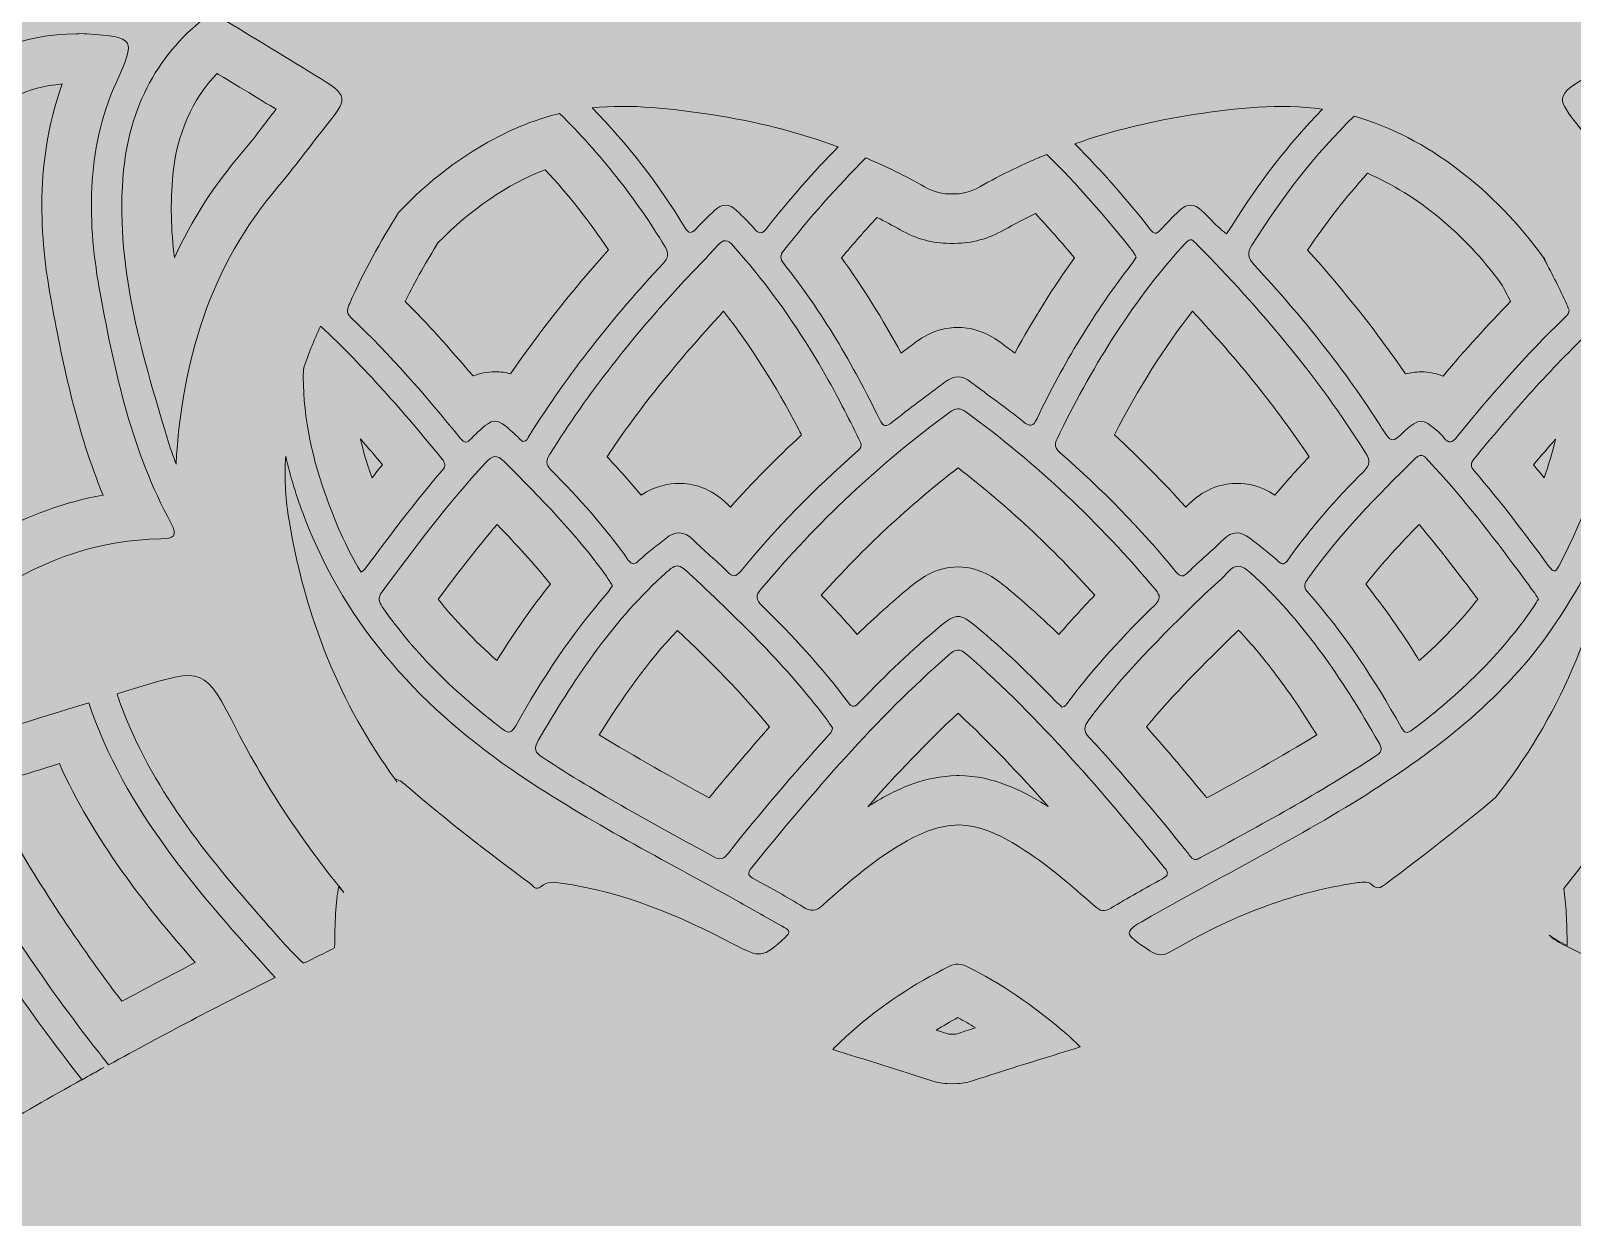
# Model space of a CAD drawing. Extents: x 140 to 2861, y -2860 to -140.
# Drawn here: x 1202.5 to 1701, y -1581.1 to -1197.4 of the extents above; entities that cross this region are included whole.
import ezdxf

# ---------------------------------------------------------------- set-up
doc = ezdxf.new("R2010")
doc.units = 0
doc.header["$MEASUREMENT"] = 0
doc.layers.add('Layer 1', color=7, linetype='Continuous')

# ---------------------------------------------------------------- blocks, each defined once
blk = doc.blocks.new('block 3')
at = {"layer": 'Layer 1', "lineweight": 0}
for points, knots in [([(1279.17, -1226.24), (1276.25, -1230.04), (1273.49, -1233.63), (1270.63, -1236.99), (1261.81, -1247.31), (1254.58, -1258.54), (1248.9, -1270.8), (1247.82, -1261.91), (1247.54, -1253), (1248.42, -1243.96), (1249.7, -1230.92), (1254.69, -1219.59), (1262.71, -1211.2), (1264.82, -1212.48), (1277.54, -1220.23), (1281.8, -1222.82), (1280.91, -1223.97), (1280.03, -1225.12), (1279.17, -1226.24)], [0, 0, 0, 0, 1, 1, 1, 2, 2, 2, 3, 3, 3, 4, 4, 4, 5, 5, 5, 6, 6, 6, 6]), ([(1209.24, -1285.74), (1213, -1305.96), (1217.41, -1327.12), (1225.82, -1347.56), (1213.64, -1349.8), (1201.94, -1354.02), (1190.81, -1360.2), (1186.08, -1351.45), (1183.28, -1341.31), (1180.48, -1330.2), (1174.26, -1305.24), (1168.7, -1278.71), (1174.66, -1252.79), (1176.99, -1242.71), (1180.77, -1234.54), (1186.19, -1227.84), (1192.61, -1219.96), (1201.1, -1215.7), (1212.65, -1214.62), (1202.9, -1241.5), (1205.93, -1267.75), (1209.24, -1285.74)], [0, 0, 0, 0, 1, 1, 1, 2, 2, 2, 3, 3, 3, 4, 4, 4, 5, 5, 5, 6, 6, 6, 7, 7, 7, 7]), ([(1357.63, -1308.36), (1356.09, -1307.95), (1354.42, -1307.7), (1352.61, -1307.7), (1349.95, -1307.7), (1347.58, -1308.24), (1345.49, -1309.06), (1337.69, -1299.83), (1330.58, -1292.01), (1323.55, -1284.93), (1326.89, -1278.17), (1330.64, -1271.74), (1334.12, -1266.02), (1344.76, -1255.11), (1356.61, -1247.05), (1368.84, -1242.36), (1376.3, -1250.39), (1383.14, -1259.06), (1389.29, -1268.3), (1377.12, -1281.91), (1366.66, -1295.15), (1357.63, -1308.36)], [0, 0, 0, 0, 1, 1, 1, 2, 2, 2, 3, 3, 3, 4, 4, 4, 5, 5, 5, 6, 6, 6, 7, 7, 7, 7]), ([(1659.18, -1309.08), (1657.11, -1308.27), (1654.73, -1307.73), (1652.06, -1307.73), (1650.25, -1307.73), (1648.58, -1307.98), (1647.05, -1308.39), (1637.97, -1295.07), (1627.52, -1281.84), (1615.4, -1268.32), (1621.36, -1259.42), (1627.86, -1251.13), (1634.8, -1243.52), (1650.74, -1250.35), (1666.09, -1262.96), (1678.01, -1279.21), (1679.01, -1281.04), (1680.01, -1282.97), (1681.04, -1285.02), (1673.74, -1292.44), (1666.51, -1300.4), (1659.18, -1309.08)], [0, 0, 0, 0, 1, 1, 1, 2, 2, 2, 3, 3, 3, 4, 4, 4, 5, 5, 5, 6, 6, 6, 7, 7, 7, 7]), ([(1520.71, -1301.67), (1519.2, -1300.55), (1517.73, -1299.45), (1516.28, -1298.34), (1510.93, -1294.22), (1505.74, -1293.36), (1502.33, -1293.36), (1498.95, -1293.36), (1493.81, -1294.2), (1488.5, -1298.24), (1488.47, -1298.26), (1488.45, -1298.28), (1488.42, -1298.3), (1486.94, -1299.44), (1485.45, -1300.57), (1483.96, -1301.69), (1477.9, -1290.51), (1471.51, -1280.3), (1464.66, -1270.86), (1468.41, -1266.36), (1472.25, -1262), (1476.15, -1257.8), (1478.71, -1259.08), (1481.2, -1260.41), (1483.62, -1261.79), (1488.72, -1264.7), (1494.12, -1266.18), (1499.65, -1266.18), (1499.92, -1266.18), (1500.18, -1266.17), (1500.45, -1266.17), (1500.72, -1266.17), (1500.99, -1266.18), (1501.25, -1266.18), (1506.78, -1266.18), (1512.18, -1264.7), (1517.3, -1261.79), (1520.53, -1259.94), (1523.88, -1258.19), (1527.34, -1256.53), (1531.64, -1261.11), (1535.87, -1265.9), (1540, -1270.87), (1533.06, -1280.52), (1526.61, -1290.82), (1520.71, -1301.67)], [0, 0, 0, 0, 1, 1, 1, 2, 2, 2, 3, 3, 3, 4, 4, 4, 5, 5, 5, 6, 6, 6, 7, 7, 7, 8, 8, 8, 9, 9, 9, 10, 10, 10, 11, 11, 11, 12, 12, 12, 13, 13, 13, 14, 14, 14, 15, 15, 15, 15]), ([(1428.74, -1351.44), (1428.45, -1351.17), (1428.17, -1350.89), (1427.89, -1350.62), (1422.17, -1344.97), (1416.16, -1343.79), (1412.12, -1343.79), (1409.05, -1343.79), (1404.58, -1344.49), (1399.83, -1347.62), (1396.5, -1343.57), (1392.86, -1339.46), (1388.82, -1335.18), (1398.51, -1320.6), (1410.35, -1305.73), (1424.85, -1289.92), (1425.39, -1289.32), (1425.94, -1288.73), (1426.51, -1288.13), (1435.34, -1299.41), (1443.32, -1311.95), (1450.73, -1326.18), (1451.06, -1326.83), (1451.4, -1327.47), (1451.73, -1328.12), (1443.43, -1335.81), (1435.82, -1343.53), (1428.74, -1351.44)], [0, 0, 0, 0, 1, 1, 1, 2, 2, 2, 3, 3, 3, 4, 4, 4, 5, 5, 5, 6, 6, 6, 7, 7, 7, 8, 8, 8, 9, 9, 9, 9]), ([(1604.83, -1347.63), (1600.12, -1344.48), (1595.65, -1343.78), (1592.58, -1343.78), (1588.57, -1343.78), (1582.6, -1344.95), (1576.98, -1350.49), (1576.64, -1350.82), (1576.31, -1351.14), (1575.97, -1351.47), (1568.77, -1343.44), (1561.05, -1335.62), (1552.9, -1328.11), (1560.73, -1312.94), (1569.09, -1299.73), (1578.18, -1288.13), (1593.08, -1304.13), (1605.52, -1319.66), (1615.87, -1335.16), (1611.76, -1339.53), (1608.12, -1343.63), (1604.83, -1347.63)], [0, 0, 0, 0, 1, 1, 1, 2, 2, 2, 3, 3, 3, 4, 4, 4, 5, 5, 5, 6, 6, 6, 7, 7, 7, 7]), ([(1312.84, -1342.01), (1312.78, -1341.84), (1312.72, -1341.67), (1312.66, -1341.5), (1311.18, -1337.36), (1309.98, -1333.33), (1309.05, -1329.39), (1311.56, -1332.25), (1313.96, -1335.05), (1316.23, -1337.75), (1315.09, -1339.16), (1313.96, -1340.58), (1312.84, -1342.01)], [0, 0, 0, 0, 1, 1, 1, 2, 2, 2, 3, 3, 3, 4, 4, 4, 4]), ([(1691.87, -1342.02), (1690.75, -1340.6), (1689.61, -1339.18), (1688.46, -1337.76), (1690.75, -1335.04), (1693.12, -1332.28), (1695.57, -1329.49), (1694.62, -1333.59), (1693.39, -1337.76), (1691.87, -1342.02)], [0, 0, 0, 0, 1, 1, 1, 2, 2, 2, 3, 3, 3, 3]), ([(1502.35, -1338.77), (1518.07, -1350.88), (1532.89, -1364.68), (1546.58, -1379.95), (1542.36, -1384.34), (1538.51, -1388.55), (1534.97, -1392.68), (1529.96, -1387.83), (1524.36, -1382.68), (1518.4, -1377.78), (1515.46, -1375.32), (1510.03, -1370.81), (1502.35, -1370.81), (1494.73, -1370.81), (1489.52, -1375.09), (1486.4, -1377.66), (1481.02, -1382.09), (1475.57, -1386.99), (1469.72, -1392.66), (1466.19, -1388.54), (1462.35, -1384.32), (1458.11, -1379.94), (1471.79, -1364.7), (1486.6, -1350.91), (1502.35, -1338.77)], [0, 0, 0, 0, 1, 1, 1, 2, 2, 2, 3, 3, 3, 4, 4, 4, 5, 5, 5, 6, 6, 6, 7, 7, 7, 8, 8, 8, 8]), ([(1353.24, -1357.11), (1359.46, -1363.49), (1365.23, -1369.76), (1370.49, -1376.37), (1364.52, -1383.89), (1358.79, -1392.07), (1353.19, -1401.05), (1345.91, -1394.63), (1339.63, -1388.07), (1334.23, -1381.27), (1340.65, -1372.71), (1346.84, -1364.68), (1353.24, -1357.11)], [0, 0, 0, 0, 1, 1, 1, 2, 2, 2, 3, 3, 3, 4, 4, 4, 4]), ([(1651.44, -1357.08), (1657.75, -1364.49), (1663.56, -1372.08), (1669.02, -1379.39), (1669.49, -1380.01), (1669.96, -1380.64), (1670.43, -1381.27), (1665, -1388.17), (1658.73, -1394.74), (1651.51, -1401.08), (1645.82, -1391.94), (1640.12, -1383.82), (1634.17, -1376.39), (1639.64, -1369.51), (1645.59, -1363.06), (1651.44, -1357.08)], [0, 0, 0, 0, 1, 1, 1, 2, 2, 2, 3, 3, 3, 4, 4, 4, 5, 5, 5, 5]), ([(1411.62, -1391.33), (1422.17, -1401.39), (1432.32, -1411.54), (1441.41, -1422.54), (1434.38, -1430.5), (1427.92, -1438.1), (1421.89, -1445.51), (1410.05, -1438.98), (1397.94, -1432.28), (1386.32, -1425.12), (1393.64, -1413.28), (1401.8, -1401.54), (1411.62, -1391.33)], [0, 0, 0, 0, 1, 1, 1, 2, 2, 2, 3, 3, 3, 4, 4, 4, 4]), ([(1582.81, -1445.49), (1576.62, -1437.96), (1570.11, -1430.22), (1563.24, -1422.51), (1572.08, -1411.87), (1581.98, -1402.03), (1592.18, -1392.11), (1592.45, -1391.84), (1592.75, -1391.56), (1593.06, -1391.28), (1597.42, -1395.87), (1601.73, -1401.03), (1606.09, -1406.88), (1610.2, -1412.43), (1614.2, -1418.37), (1618.35, -1425.12), (1606.72, -1432.32), (1594.7, -1439.02), (1582.81, -1445.49)], [0, 0, 0, 0, 1, 1, 1, 2, 2, 2, 3, 3, 3, 4, 4, 4, 5, 5, 5, 6, 6, 6, 6]), ([(1530.5, -1447.7), (1523.08, -1443.13), (1513.97, -1438.44), (1502.71, -1438.26), (1502.62, -1438.25), (1502.54, -1438.25), (1502.45, -1438.25), (1502.29, -1438.25), (1502.12, -1438.26), (1501.96, -1438.26), (1491.46, -1438.58), (1483.32, -1442.48), (1478.06, -1445.41), (1476.38, -1446.36), (1474.73, -1447.34), (1473.13, -1448.36), (1482.4, -1437.89), (1492.1, -1427.64), (1502.35, -1418.09), (1512.6, -1427.66), (1522.28, -1437.89), (1531.51, -1448.32), (1531.18, -1448.11), (1530.84, -1447.9), (1530.5, -1447.7)], [0, 0, 0, 0, 1, 1, 1, 2, 2, 2, 3, 3, 3, 4, 4, 4, 5, 5, 5, 6, 6, 6, 7, 7, 7, 8, 8, 8, 8]), ([(1255.66, -1498.74), (1247.65, -1502.88), (1239.72, -1507.07), (1231.9, -1511.28), (1217.67, -1492.52), (1204.87, -1473.16), (1193.77, -1453.57), (1191.27, -1449.18), (1189.38, -1445.32), (1188.03, -1441.79), (1189.17, -1441.43), (1190.31, -1441.08), (1191.45, -1440.72), (1198.21, -1438.61), (1204.97, -1436.51), (1211.73, -1434.41), (1222.71, -1458.99), (1239.15, -1479.9), (1255.66, -1498.74)], [0, 0, 0, 0, 1, 1, 1, 2, 2, 2, 3, 3, 3, 4, 4, 4, 5, 5, 5, 6, 6, 6, 6]), ([(1501.68, -1521.89), (1501.67, -1521.9), (1501.66, -1521.9), (1501.65, -1521.9), (1501.59, -1521.91), (1501.48, -1521.91), (1501.31, -1521.91), (1501.31, -1521.91), (1501.03, -1521.91), (1501.03, -1521.91), (1500.84, -1521.9), (1500.65, -1521.9), (1500.45, -1521.9), (1500.26, -1521.9), (1500.06, -1521.9), (1499.87, -1521.91), (1499.87, -1521.91), (1499.59, -1521.91), (1499.59, -1521.91), (1499.42, -1521.91), (1499.31, -1521.91), (1499.25, -1521.9), (1499.25, -1521.9), (1499.24, -1521.9), (1499.24, -1521.9), (1497.92, -1521.46), (1496.61, -1521.03), (1495.29, -1520.61), (1497.56, -1519.2), (1499.9, -1517.84), (1502.29, -1516.55), (1504.2, -1517.59), (1506.09, -1518.69), (1507.97, -1519.85), (1505.87, -1520.52), (1503.77, -1521.2), (1501.68, -1521.89)], [0, 0, 0, 0, 1, 1, 1, 2, 2, 2, 3, 3, 3, 4, 4, 4, 5, 5, 5, 6, 6, 6, 7, 7, 7, 8, 8, 8, 9, 9, 9, 10, 10, 10, 11, 11, 11, 12, 12, 12, 12])]:
    blk.add_open_spline(points, degree=3, knots=knots, dxfattribs=at)
blk = doc.blocks.new('block 5')
at = {"layer": 'Layer 1', "lineweight": 0}
for points, knots in [([(1201.95, -1156.64), (1210.06, -1161.21), (1218.13, -1165.86), (1226.12, -1170.55), (1226.73, -1170.89), (1227.31, -1171.28), (1227.93, -1171.62), (1227.31, -1171.28), (1226.73, -1170.93), (1226.12, -1170.59), (1228.5, -1176.77), (1231.38, -1182.8), (1234.57, -1190.22), (1199.72, -1184.88), (1172.56, -1194.83), (1155.62, -1228.99), (1145.32, -1206.51), (1138.79, -1184.92), (1135.64, -1162.21), (1133.72, -1148.42), (1133.14, -1134.74), (1135.56, -1121.06), (1134.39, -1120.45), (1133.21, -1119.84), (1132.04, -1119.24), (1133.22, -1119.83), (1134.39, -1120.42), (1135.56, -1121.02), (1135.56, -1121.02), (1135.56, -1121.06), (1135.56, -1121.06), (1157.88, -1132.43), (1180.01, -1144.31), (1201.95, -1156.64)], [0, 0, 0, 0, 1, 1, 1, 2, 2, 2, 3, 3, 3, 4, 4, 4, 5, 5, 5, 6, 6, 6, 7, 7, 7, 8, 8, 8, 9, 9, 9, 10, 10, 10, 11, 11, 11, 11]), ([(1751.69, -1341.87), (1750.35, -1307.41), (1741.86, -1275.13), (1718.11, -1247.39), (1713.12, -1241.51), (1708.58, -1235.25), (1703.78, -1229.22), (1695.6, -1219), (1695.29, -1218.57), (1706.55, -1211.74), (1737.21, -1193.1), (1767.71, -1174.2), (1798.95, -1156.64), (1820.93, -1144.31), (1843.1, -1132.39), (1865.42, -1121.02), (1867.84, -1134.7), (1867.26, -1148.42), (1865.34, -1162.21), (1862.23, -1184.92), (1855.66, -1206.51), (1845.36, -1228.99), (1828.42, -1194.83), (1801.26, -1184.88), (1766.41, -1190.22), (1769.6, -1182.8), (1772.52, -1176.73), (1774.9, -1170.55), (1770.17, -1173.31), (1765.52, -1176.12), (1760.84, -1178.89), (1756.76, -1188.64), (1755.65, -1189.91), (1748.96, -1185.99), (1745.89, -1187.84), (1742.82, -1189.72), (1739.78, -1191.56), (1755.5, -1202.32), (1766.29, -1220.11), (1768.48, -1242.4), (1771.44, -1272.6), (1762.91, -1300.87), (1754.38, -1329.11), (1753.54, -1331.96), (1752.58, -1334.76), (1751.54, -1337.53), (1751.61, -1338.95), (1751.65, -1340.41), (1751.69, -1341.87)], [0, 0, 0, 0, 1, 1, 1, 2, 2, 2, 3, 3, 3, 4, 4, 4, 5, 5, 5, 6, 6, 6, 7, 7, 7, 8, 8, 8, 9, 9, 9, 10, 10, 10, 11, 11, 11, 12, 12, 12, 13, 13, 13, 14, 14, 14, 15, 15, 15, 16, 16, 16, 16]), ([(1297.12, -1229.22), (1292.32, -1235.25), (1287.79, -1241.51), (1282.79, -1247.39), (1260.08, -1273.94), (1251.32, -1304.72), (1249.44, -1337.53), (1248.4, -1334.76), (1247.44, -1331.96), (1246.6, -1329.11), (1238.07, -1300.87), (1229.54, -1272.6), (1232.5, -1242.4), (1234.69, -1220.11), (1245.52, -1202.32), (1261.24, -1191.56), (1272.26, -1198.29), (1283.33, -1205.01), (1294.36, -1211.74), (1305.61, -1218.57), (1305.31, -1219), (1297.12, -1229.22)], [0, 0, 0, 0, 1, 1, 1, 2, 2, 2, 3, 3, 3, 4, 4, 4, 5, 5, 5, 6, 6, 6, 7, 7, 7, 7]), ([(1224.97, -1282.82), (1229.69, -1308.21), (1235.23, -1333.53), (1247.79, -1356.59), (1250.09, -1360.85), (1248.75, -1361.62), (1244.49, -1361.7), (1225.08, -1362.12), (1207.29, -1368), (1191.19, -1378.68), (1187.01, -1381.44), (1185.16, -1380.41), (1182.55, -1376.91), (1172.94, -1364.15), (1168.76, -1349.17), (1164.95, -1334.07), (1158, -1306.14), (1152.43, -1278.05), (1159.07, -1249.2), (1161.72, -1237.71), (1166.3, -1226.99), (1173.79, -1217.73), (1184.97, -1204.01), (1199.99, -1198.67), (1217.21, -1198.37), (1218.32, -1198.37), (1219.43, -1198.33), (1220.55, -1198.4), (1236.26, -1199.48), (1236.49, -1199.94), (1230.15, -1214), (1220.13, -1236.29), (1220.7, -1259.65), (1224.97, -1282.82)], [0, 0, 0, 0, 1, 1, 1, 2, 2, 2, 3, 3, 3, 4, 4, 4, 5, 5, 5, 6, 6, 6, 7, 7, 7, 8, 8, 8, 9, 9, 9, 10, 10, 10, 11, 11, 11, 11]), ([(1440.59, -1261.15), (1439.01, -1263.14), (1438.02, -1263.34), (1436.36, -1261.34), (1434.67, -1259.3), (1432.71, -1257.5), (1430.79, -1255.61), (1428.37, -1253.19), (1425.91, -1253.27), (1423.45, -1255.65), (1421.46, -1257.57), (1419.42, -1259.49), (1417.54, -1261.53), (1415.96, -1263.22), (1415.12, -1262.88), (1414, -1261.03), (1405.51, -1246.97), (1395.48, -1234.1), (1384.03, -1222.34), (1396.83, -1221.03), (1409.7, -1222.65), (1422.46, -1224.53), (1436.59, -1226.64), (1450.35, -1230.1), (1463.6, -1234.98), (1455.46, -1243.24), (1447.78, -1251.96), (1440.59, -1261.15)], [0, 0, 0, 0, 1, 1, 1, 2, 2, 2, 3, 3, 3, 4, 4, 4, 5, 5, 5, 6, 6, 6, 7, 7, 7, 8, 8, 8, 9, 9, 9, 9]), ([(1591.01, -1260.38), (1590.47, -1261.3), (1589.82, -1262.11), (1589.13, -1263.11), (1588.36, -1262.49), (1587.71, -1262.03), (1587.17, -1261.49), (1585.13, -1259.57), (1583.17, -1257.57), (1581.18, -1255.61), (1578.72, -1253.19), (1576.26, -1253.27), (1573.84, -1255.65), (1571.76, -1257.69), (1569.69, -1259.76), (1567.73, -1261.95), (1566.5, -1263.3), (1565.69, -1263.18), (1564.62, -1261.76), (1556.97, -1252), (1548.79, -1242.74), (1540.1, -1233.98), (1552.51, -1229.64), (1565.31, -1226.53), (1578.45, -1224.53), (1592.32, -1222.49), (1606.38, -1220.76), (1620.21, -1222.8), (1609.11, -1234.21), (1599.39, -1246.74), (1591.01, -1260.38)], [0, 0, 0, 0, 1, 1, 1, 2, 2, 2, 3, 3, 3, 4, 4, 4, 5, 5, 5, 6, 6, 6, 7, 7, 7, 8, 8, 8, 9, 9, 9, 10, 10, 10, 10]), ([(1407.59, -1267.26), (1408.97, -1269.52), (1408.62, -1270.87), (1406.93, -1272.67), (1390.91, -1290), (1376.16, -1308.29), (1363.67, -1328.38), (1363.21, -1329.11), (1363.02, -1330.15), (1361.56, -1330.27), (1360.52, -1329.34), (1359.37, -1328.27), (1358.21, -1327.19), (1353.22, -1322.51), (1351.95, -1322.54), (1346.96, -1327.27), (1346.3, -1327.92), (1345.53, -1328.5), (1344.96, -1329.23), (1343.69, -1330.84), (1342.73, -1330.88), (1341.35, -1329.15), (1330.28, -1315.51), (1318.75, -1302.26), (1306, -1290.15), (1304.27, -1288.5), (1304.92, -1287.23), (1305.61, -1285.58), (1310.03, -1275.32), (1315.57, -1265.68), (1321.37, -1256.19), (1335.93, -1240.86), (1353.72, -1229.29), (1372.66, -1224.34), (1372.93, -1224.3), (1373.2, -1224.26), (1373.47, -1224.18), (1386.57, -1237.02), (1397.94, -1251.39), (1407.59, -1267.26)], [0, 0, 0, 0, 1, 1, 1, 2, 2, 2, 3, 3, 3, 4, 4, 4, 5, 5, 5, 6, 6, 6, 7, 7, 7, 8, 8, 8, 9, 9, 9, 10, 10, 10, 11, 11, 11, 12, 12, 12, 13, 13, 13, 13]), ([(1691.41, -1270.33), (1691.68, -1270.67), (1691.91, -1271.02), (1692.14, -1271.4), (1691.98, -1271.14), (1691.79, -1270.91), (1691.56, -1270.64), (1694.14, -1275.32), (1696.52, -1280.13), (1698.78, -1284.97), (1699.21, -1285.93), (1699.59, -1286.93), (1699.94, -1287.81), (1700.01, -1289.23), (1698.94, -1289.77), (1698.25, -1290.46), (1685.91, -1302.45), (1674.54, -1315.28), (1663.78, -1328.65), (1662.13, -1330.73), (1660.98, -1331.07), (1659.33, -1328.85), (1658.71, -1328), (1657.87, -1327.31), (1657.06, -1326.62), (1652.83, -1322.74), (1651.22, -1322.77), (1646.99, -1326.69), (1642.54, -1330.84), (1642.54, -1330.84), (1639.42, -1325.93), (1627.44, -1306.98), (1613.41, -1289.62), (1598.2, -1273.21), (1596.2, -1271.02), (1595.66, -1269.52), (1597.35, -1266.79), (1606.84, -1251.46), (1617.79, -1237.48), (1630.43, -1224.99), (1654.14, -1231.83), (1675.92, -1248.97), (1691.56, -1270.64), (1691.52, -1270.52), (1691.45, -1270.44), (1691.41, -1270.33)], [0, 0, 0, 0, 1, 1, 1, 2, 2, 2, 3, 3, 3, 4, 4, 4, 5, 5, 5, 6, 6, 6, 7, 7, 7, 8, 8, 8, 9, 9, 9, 10, 10, 10, 11, 11, 11, 12, 12, 12, 13, 13, 13, 14, 14, 14, 15, 15, 15, 15]), ([(1558.62, -1268.48), (1559.12, -1269.1), (1559.51, -1269.79), (1559.97, -1270.6), (1559.43, -1271.4), (1559.01, -1272.21), (1558.43, -1272.94), (1546.4, -1288.43), (1536.34, -1305.14), (1527.88, -1322.81), (1526.62, -1325.54), (1525.66, -1325.62), (1523.39, -1323.77), (1517.89, -1319.36), (1512.13, -1315.32), (1506.52, -1311.02), (1503.68, -1308.83), (1501.07, -1308.79), (1498.18, -1310.98), (1492.5, -1315.36), (1486.66, -1319.55), (1481.05, -1324), (1479.09, -1325.54), (1478.21, -1325.66), (1477.01, -1323.24), (1468.37, -1305.33), (1458.34, -1288.31), (1445.97, -1272.67), (1444.78, -1271.17), (1444.78, -1270.02), (1445.97, -1268.52), (1454.27, -1257.96), (1463.11, -1247.93), (1472.52, -1238.52), (1478.97, -1241.24), (1485.35, -1244.36), (1491.54, -1247.89), (1494.57, -1249.62), (1497.49, -1250.31), (1500.45, -1250.16), (1503.41, -1250.31), (1506.33, -1249.62), (1509.37, -1247.89), (1516.43, -1243.86), (1523.66, -1240.4), (1531.04, -1237.4), (1540.87, -1247.12), (1550.05, -1257.53), (1558.62, -1268.48)], [0, 0, 0, 0, 1, 1, 1, 2, 2, 2, 3, 3, 3, 4, 4, 4, 5, 5, 5, 6, 6, 6, 7, 7, 7, 8, 8, 8, 9, 9, 9, 10, 10, 10, 11, 11, 11, 12, 12, 12, 13, 13, 13, 14, 14, 14, 15, 15, 15, 16, 16, 16, 16]), ([(1469.29, -1333.8), (1455.92, -1345.64), (1443.4, -1358.32), (1432.06, -1372.15), (1430.45, -1374.14), (1429.49, -1374.07), (1427.76, -1372.34), (1424.15, -1368.8), (1420.27, -1365.58), (1416.65, -1362), (1413.73, -1359.12), (1410.89, -1359.12), (1407.82, -1361.58), (1404.93, -1363.89), (1401.94, -1366.15), (1399.21, -1368.65), (1397.71, -1370), (1396.94, -1370.38), (1395.6, -1368.46), (1388.26, -1357.97), (1379.69, -1348.48), (1370.66, -1339.45), (1368.78, -1337.57), (1369.13, -1336.3), (1370.36, -1334.34), (1382.65, -1314.44), (1397.25, -1296.34), (1413, -1279.17), (1416.77, -1275.02), (1420.8, -1271.14), (1424.49, -1266.95), (1426.53, -1264.64), (1427.8, -1264.87), (1429.76, -1267.1), (1443.78, -1282.78), (1455.23, -1300.18), (1464.91, -1318.78), (1466.76, -1322.31), (1468.52, -1325.89), (1470.29, -1329.46), (1470.6, -1330.07), (1470.83, -1330.69), (1471.06, -1331.23), (1471.06, -1332.57), (1470.06, -1333.11), (1469.29, -1333.8)], [0, 0, 0, 0, 1, 1, 1, 2, 2, 2, 3, 3, 3, 4, 4, 4, 5, 5, 5, 6, 6, 6, 7, 7, 7, 8, 8, 8, 9, 9, 9, 10, 10, 10, 11, 11, 11, 12, 12, 12, 13, 13, 13, 14, 14, 14, 15, 15, 15, 15]), ([(1534.38, -1329.38), (1545.17, -1307.02), (1558.05, -1285.97), (1574.68, -1267.41), (1576.68, -1265.22), (1577.1, -1264.95), (1577.91, -1264.99), (1578.49, -1265.49), (1579.22, -1266.06), (1579.83, -1266.72), (1600.12, -1287.35), (1618.71, -1309.33), (1634.12, -1333.92), (1635.62, -1336.34), (1635.7, -1337.72), (1633.54, -1339.91), (1624.75, -1348.79), (1616.33, -1358.05), (1609.19, -1368.34), (1607.99, -1370.03), (1607.26, -1370.34), (1605.61, -1368.77), (1602.81, -1366.15), (1599.69, -1363.85), (1596.66, -1361.47), (1593.74, -1359.12), (1590.97, -1359.16), (1588.17, -1361.93), (1584.48, -1365.54), (1580.48, -1368.88), (1576.8, -1372.49), (1575.18, -1374.07), (1574.3, -1374.22), (1572.8, -1372.34), (1561.39, -1358.43), (1548.82, -1345.64), (1535.3, -1333.8), (1533.72, -1332.42), (1533.46, -1331.27), (1534.38, -1329.38)], [0, 0, 0, 0, 1, 1, 1, 2, 2, 2, 3, 3, 3, 4, 4, 4, 5, 5, 5, 6, 6, 6, 7, 7, 7, 8, 8, 8, 9, 9, 9, 10, 10, 10, 11, 11, 11, 12, 12, 12, 13, 13, 13, 13]), ([(1335.43, -1335.84), (1336.51, -1337.18), (1336.81, -1338.11), (1335.54, -1339.57), (1326.71, -1349.82), (1318.56, -1360.7), (1310.49, -1371.57), (1310.26, -1371.88), (1309.88, -1372.07), (1309.3, -1372.53), (1304.27, -1364.39), (1300.73, -1355.7), (1297.58, -1346.87), (1292.94, -1333.8), (1290.28, -1320.51), (1290.63, -1306.91), (1292.21, -1302.14), (1294.01, -1297.49), (1296.16, -1292.92), (1310.38, -1306.18), (1323.13, -1320.82), (1335.43, -1335.84)], [0, 0, 0, 0, 1, 1, 1, 2, 2, 2, 3, 3, 3, 4, 4, 4, 5, 5, 5, 6, 6, 6, 7, 7, 7, 7]), ([(1669.35, -1339.87), (1668.12, -1338.41), (1667.93, -1337.41), (1669.24, -1335.84), (1680.8, -1321.78), (1692.71, -1308.02), (1705.93, -1295.46), (1709.27, -1302.87), (1711.85, -1310.56), (1713.62, -1318.32), (1711.77, -1336.8), (1705.35, -1353.97), (1696.67, -1370.53), (1695.48, -1372.76), (1694.75, -1372.45), (1693.44, -1370.65), (1685.76, -1360.12), (1677.88, -1349.71), (1669.35, -1339.87)], [0, 0, 0, 0, 1, 1, 1, 2, 2, 2, 3, 3, 3, 4, 4, 4, 5, 5, 5, 6, 6, 6, 6]), ([(1566.19, -1378.14), (1567.77, -1380.06), (1567.92, -1381.18), (1566.04, -1383.06), (1555.97, -1392.93), (1546.37, -1403.23), (1537.91, -1414.56), (1537.45, -1415.18), (1537.11, -1415.99), (1535.95, -1416.14), (1535.3, -1415.52), (1534.49, -1414.83), (1533.76, -1414.1), (1525.62, -1405.73), (1517.24, -1397.54), (1508.17, -1390.09), (1502.95, -1385.71), (1501.76, -1385.75), (1496.57, -1390.01), (1487.43, -1397.54), (1478.94, -1405.8), (1470.71, -1414.33), (1469.18, -1415.99), (1468.29, -1416.72), (1466.56, -1414.37), (1458.34, -1403.19), (1448.89, -1393.09), (1438.98, -1383.4), (1436.9, -1381.37), (1436.79, -1380.14), (1438.67, -1377.91), (1456.77, -1356.43), (1477.01, -1337.3), (1499.68, -1320.78), (1501.57, -1319.39), (1502.87, -1319.24), (1504.91, -1320.7), (1527.73, -1337.3), (1548.06, -1356.55), (1566.19, -1378.14)], [0, 0, 0, 0, 1, 1, 1, 2, 2, 2, 3, 3, 3, 4, 4, 4, 5, 5, 5, 6, 6, 6, 7, 7, 7, 8, 8, 8, 9, 9, 9, 10, 10, 10, 11, 11, 11, 12, 12, 12, 13, 13, 13, 13]), ([(1360.75, -1438.23), (1383.19, -1453.33), (1407.28, -1465.63), (1430.87, -1478.77), (1435.98, -1481.61), (1441.05, -1484.57), (1446.16, -1487.37), (1447.97, -1488.37), (1448.04, -1489.06), (1446.51, -1490.52), (1439.13, -1497.36), (1438.44, -1497.36), (1429.72, -1492.79), (1412.08, -1483.49), (1393.87, -1475.85), (1373.93, -1473.04), (1371.66, -1472.73), (1369.43, -1472.43), (1367.51, -1474.12), (1365.74, -1475.69), (1364.82, -1473.81), (1363.82, -1473.08), (1350.34, -1463.09), (1337.08, -1452.83), (1324.36, -1441.92), (1323.1, -1440.77), (1321.79, -1439.65), (1320.25, -1439.38), (1320.48, -1439.73), (1320.71, -1440.08), (1320.98, -1440.42), (1320.71, -1440.08), (1320.45, -1439.73), (1320.18, -1439.38), (1320.21, -1439.38), (1320.21, -1439.38), (1320.25, -1439.38), (1302.77, -1415.45), (1291.05, -1387.28), (1285.79, -1354.63), (1284.75, -1348.17), (1284.48, -1341.6), (1284.91, -1334.95), (1286.4, -1341.56), (1288.4, -1348.13), (1290.98, -1354.82), (1304.81, -1390.7), (1329.4, -1417.18), (1360.75, -1438.23)], [0, 0, 0, 0, 1, 1, 1, 2, 2, 2, 3, 3, 3, 4, 4, 4, 5, 5, 5, 6, 6, 6, 7, 7, 7, 8, 8, 8, 9, 9, 9, 10, 10, 10, 11, 11, 11, 12, 12, 12, 13, 13, 13, 14, 14, 14, 15, 15, 15, 16, 16, 16, 16]), ([(1388.61, -1373.8), (1389.3, -1374.8), (1389.87, -1375.8), (1390.6, -1376.91), (1390.03, -1377.72), (1389.53, -1378.49), (1388.95, -1379.18), (1377.46, -1392.4), (1367.86, -1406.92), (1359.29, -1422.17), (1358.02, -1424.48), (1357.14, -1424.86), (1354.91, -1423.13), (1340.12, -1411.84), (1326.82, -1399.12), (1316.14, -1383.75), (1314.91, -1381.94), (1314.64, -1380.75), (1316.07, -1378.87), (1326.67, -1364.58), (1337.39, -1350.28), (1349.49, -1337.18), (1351.72, -1334.76), (1353.07, -1334.22), (1355.72, -1336.88), (1367.44, -1348.56), (1378.96, -1360.31), (1388.61, -1373.8)], [0, 0, 0, 0, 1, 1, 1, 2, 2, 2, 3, 3, 3, 4, 4, 4, 5, 5, 5, 6, 6, 6, 7, 7, 7, 8, 8, 8, 9, 9, 9, 9]), ([(1615.29, -1378.79), (1613.87, -1377.14), (1614.53, -1376.03), (1615.49, -1374.64), (1625.59, -1360.31), (1637.77, -1347.86), (1650.3, -1335.68), (1652.6, -1333.46), (1653.56, -1335.57), (1654.71, -1336.76), (1664.51, -1347.13), (1673.27, -1358.35), (1681.8, -1369.76), (1684.03, -1372.72), (1686.26, -1375.76), (1688.45, -1378.76), (1688.99, -1379.49), (1689.45, -1380.29), (1690.02, -1381.18), (1689.56, -1382.02), (1689.14, -1382.83), (1688.6, -1383.56), (1677.84, -1399.2), (1664.4, -1412.14), (1649.26, -1423.48), (1647.49, -1424.82), (1646.72, -1424.55), (1645.69, -1422.67), (1636.93, -1407.11), (1627.17, -1392.2), (1615.29, -1378.79)], [0, 0, 0, 0, 1, 1, 1, 2, 2, 2, 3, 3, 3, 4, 4, 4, 5, 5, 5, 6, 6, 6, 7, 7, 7, 8, 8, 8, 9, 9, 9, 10, 10, 10, 10]), ([(1676.19, -1445.38), (1676.19, -1445.38), (1676.15, -1445.42), (1676.15, -1445.42), (1664.78, -1454.98), (1653.02, -1464.01), (1641.15, -1472.93), (1639.54, -1474.16), (1638.23, -1475.58), (1636.08, -1473.5), (1634.77, -1472.27), (1632.78, -1472.77), (1631.05, -1473), (1609.68, -1476.15), (1590.05, -1484.18), (1571.53, -1494.98), (1568.8, -1496.56), (1567, -1496.71), (1564.42, -1494.98), (1555.43, -1488.95), (1555.43, -1489.1), (1564.81, -1483.76), (1589.55, -1469.7), (1615.1, -1457.02), (1639, -1441.46), (1660.9, -1427.21), (1681.03, -1410.88), (1695.71, -1388.9), (1704.05, -1376.41), (1710.96, -1363.35), (1715.73, -1349.63), (1715.77, -1349.52), (1715.81, -1349.36), (1715.81, -1349.21), (1715.81, -1349.21), (1715.81, -1349.44), (1715.81, -1349.44), (1715.77, -1349.52), (1715.77, -1349.55), (1715.73, -1349.63), (1715.61, -1351.28), (1715.38, -1352.97), (1715.11, -1354.63), (1709.43, -1390.01), (1696.13, -1420.21), (1676.19, -1445.38)], [0, 0, 0, 0, 1, 1, 1, 2, 2, 2, 3, 3, 3, 4, 4, 4, 5, 5, 5, 6, 6, 6, 7, 7, 7, 8, 8, 8, 9, 9, 9, 10, 10, 10, 11, 11, 11, 12, 12, 12, 13, 13, 13, 14, 14, 14, 15, 15, 15, 15]), ([(1461.72, -1422.86), (1461.65, -1424.29), (1460.72, -1424.94), (1460.03, -1425.71), (1449, -1437.92), (1438.25, -1450.45), (1428.06, -1463.4), (1426.57, -1465.32), (1425.38, -1465.74), (1423.15, -1464.47), (1404.55, -1454.18), (1385.8, -1444.15), (1368.01, -1432.43), (1365.51, -1430.82), (1364.98, -1429.63), (1366.59, -1426.9), (1377.85, -1407.69), (1389.95, -1389.13), (1406.51, -1373.95), (1411.54, -1369.34), (1411.58, -1369.3), (1416.5, -1373.91), (1431.79, -1388.32), (1446.85, -1402.92), (1459.61, -1419.75), (1460.38, -1420.79), (1461.07, -1421.94), (1461.72, -1422.86)], [0, 0, 0, 0, 1, 1, 1, 2, 2, 2, 3, 3, 3, 4, 4, 4, 5, 5, 5, 6, 6, 6, 7, 7, 7, 8, 8, 8, 9, 9, 9, 9]), ([(1544.79, -1426.01), (1542.79, -1423.86), (1542.98, -1422.48), (1544.6, -1420.29), (1555.43, -1405.88), (1568.15, -1393.16), (1581.02, -1380.64), (1583.79, -1377.95), (1586.9, -1375.57), (1589.4, -1372.68), (1592.16, -1369.53), (1594.16, -1370.23), (1596.89, -1372.68), (1605.15, -1380.14), (1612.34, -1388.48), (1618.94, -1397.35), (1626.09, -1407), (1632.43, -1417.14), (1638.39, -1427.55), (1639.38, -1429.28), (1639.77, -1430.36), (1637.73, -1431.7), (1619.41, -1443.88), (1600.12, -1454.33), (1580.79, -1464.78), (1580.33, -1465.01), (1579.87, -1465.24), (1579.41, -1465.47), (1577.76, -1465.44), (1577.22, -1464.01), (1576.45, -1463.01), (1566.23, -1450.41), (1555.86, -1437.92), (1544.79, -1426.01)], [0, 0, 0, 0, 1, 1, 1, 2, 2, 2, 3, 3, 3, 4, 4, 4, 5, 5, 5, 6, 6, 6, 7, 7, 7, 8, 8, 8, 9, 9, 9, 10, 10, 10, 11, 11, 11, 11]), ([(1546.56, -1480.53), (1538.8, -1473.7), (1531, -1466.78), (1522.12, -1461.32), (1515.94, -1457.52), (1509.56, -1454.37), (1502.45, -1454.25), (1496.19, -1454.45), (1490.92, -1456.56), (1485.89, -1459.36), (1475.82, -1465.01), (1467.14, -1472.5), (1458.65, -1480.15), (1456.34, -1482.19), (1454.69, -1482.34), (1452.12, -1480.69), (1447.05, -1477.5), (1441.78, -1474.66), (1436.52, -1471.81), (1434.56, -1470.74), (1433.98, -1469.93), (1435.6, -1467.97), (1455.42, -1443.8), (1475.63, -1419.94), (1499.3, -1399.31), (1501.41, -1397.43), (1502.79, -1396.97), (1505.22, -1399.12), (1528.96, -1419.87), (1549.25, -1443.8), (1569.15, -1468.09), (1570.57, -1469.81), (1570.3, -1470.66), (1568.42, -1471.66), (1562.81, -1474.73), (1557.24, -1477.85), (1551.78, -1481.15), (1549.67, -1482.46), (1548.32, -1482.11), (1546.56, -1480.53)], [0, 0, 0, 0, 1, 1, 1, 2, 2, 2, 3, 3, 3, 4, 4, 4, 5, 5, 5, 6, 6, 6, 7, 7, 7, 8, 8, 8, 9, 9, 9, 10, 10, 10, 11, 11, 11, 12, 12, 12, 13, 13, 13, 13]), ([(1290.71, -1498.98), (1285.9, -1494.56), (1281.87, -1489.76), (1277.72, -1485.07), (1259.09, -1463.9), (1241.37, -1442.04), (1231.46, -1415.18), (1231.08, -1414.07), (1230.73, -1412.99), (1230.35, -1411.88), (1232.23, -1411.3), (1234.07, -1410.72), (1235.96, -1410.15), (1258.43, -1403.23), (1258.59, -1403.08), (1269.23, -1423.82), (1278.41, -1441.73), (1289.52, -1458.33), (1302.04, -1474.04), (1302.04, -1474), (1302.04, -1474), (1302.04, -1473.96), (1302.62, -1474.66), (1303.16, -1475.39), (1303.69, -1476.12), (1303.08, -1475.42), (1302.54, -1474.73), (1302.04, -1474.04), (1301.12, -1479.34), (1300.77, -1485.61), (1300.73, -1494.02), (1297.39, -1495.63), (1294.09, -1497.36), (1290.71, -1498.98)], [0, 0, 0, 0, 1, 1, 1, 2, 2, 2, 3, 3, 3, 4, 4, 4, 5, 5, 5, 6, 6, 6, 7, 7, 7, 8, 8, 8, 9, 9, 9, 10, 10, 10, 11, 11, 11, 11]), ([(2253.98, -1808.31), (2186.63, -1786.87), (2125.11, -1753.44), (2064.79, -1717.44), (2003.62, -1680.94), (1945.88, -1639.22), (1886.44, -1600.1), (1826.38, -1560.57), (1764.06, -1524.87), (1699.32, -1493.6), (1696.75, -1492.37), (1694.83, -1491.14), (1693.56, -1489.87), (1694.79, -1490.83), (1696.4, -1491.79), (1698.44, -1492.75), (1698.75, -1492.91), (1699.02, -1493.06), (1699.32, -1493.18), (1699.28, -1485.57), (1698.98, -1479.77), (1698.25, -1474.77), (1710.96, -1458.86), (1722.34, -1442.04), (1731.67, -1423.82), (1742.32, -1403.08), (1742.47, -1403.23), (1764.95, -1410.15), (1766.48, -1410.61), (1767.98, -1411.11), (1769.52, -1411.57), (1769.21, -1412.49), (1768.9, -1413.41), (1768.6, -1414.33), (1758.68, -1441.19), (1740.97, -1463.05), (1722.34, -1484.22), (1718.19, -1488.91), (1714.11, -1493.71), (1709.35, -1498.13), (1712.42, -1499.67), (1715.54, -1501.17), (1718.61, -1502.7), (1743.09, -1475.66), (1767.02, -1448.84), (1778.66, -1414.37), (1795.99, -1419.75), (1813.32, -1425.17), (1830.69, -1430.55), (1829.88, -1441.46), (1825.5, -1451.26), (1820.2, -1460.63), (1806.17, -1485.38), (1790.15, -1508.77), (1772.4, -1530.98), (1775.28, -1532.56), (1778.13, -1534.17), (1781.01, -1535.79), (1798.37, -1513.85), (1814.05, -1490.68), (1827.84, -1466.13), (1831.46, -1459.71), (1835.84, -1458.44), (1842.14, -1459.98), (1860.23, -1464.32), (1873.07, -1475.92), (1883.48, -1490.56), (1888.4, -1497.4), (1891.55, -1505.16), (1891.55, -1513.92), (1890.51, -1532.1), (1880.4, -1544.74), (1866.61, -1555.23), (1858.5, -1561.37), (1849.4, -1565.75), (1840.56, -1570.63), (1843.71, -1572.56), (1846.82, -1574.55), (1849.97, -1576.51), (1860.04, -1570.52), (1869.76, -1563.99), (1878.71, -1556.23), (1880.29, -1554.88), (1882.1, -1554.38), (1884.13, -1554.54), (1902, -1554.19), (1922.13, -1582.78), (1917.06, -1601.03), (1915.56, -1606.56), (1913.26, -1611.4), (1910.41, -1615.82), (1913.1, -1617.62), (1915.79, -1619.47), (1918.48, -1621.27), (1918.67, -1621), (1918.79, -1620.77), (1918.98, -1620.54), (1924.86, -1612.13), (1928.59, -1602.68), (1927.36, -1592.3), (1926.66, -1586.19), (1929.2, -1586.31), (1933.77, -1586.46), (1944.61, -1586.77), (1955.75, -1587.73), (1966.16, -1584.47), (1983.34, -1579.05), (1991.87, -1566.1), (1993.63, -1547.39), (2007.81, -1556.15), (2016.57, -1567.52), (2021.07, -1581.74), (2034.98, -1625.96), (2013.88, -1655.47), (1978.8, -1662.08), (1982.49, -1664.54), (1986.14, -1667), (1989.83, -1669.45), (1998.55, -1666.42), (2006.85, -1661.62), (2014.77, -1655.16), (2020.3, -1650.7), (2022.53, -1652.13), (2025.75, -1656.51), (2036.13, -1670.68), (2040.24, -1686.25), (2040.89, -1702.54), (2044.27, -1704.65), (2047.69, -1706.69), (2051.07, -1708.76), (2051.07, -1692.74), (2047.62, -1677.02), (2040.35, -1661.73), (2038.39, -1657.62), (2037.32, -1655.47), (2043.43, -1655.08), (2055.68, -1654.39), (2065.6, -1648.36), (2074.36, -1640.22), (2085.42, -1629.88), (2091.95, -1616.89), (2096.6, -1600.41), (2108.59, -1622.31), (2113.47, -1643.87), (2112.7, -1666.42), (2111.82, -1691.55), (2104.98, -1713.87), (2089.38, -1731.58), (2092.19, -1733.2), (2094.99, -1734.81), (2097.8, -1736.42), (2100.25, -1733.43), (2102.75, -1730.24), (2106.09, -1726.05), (2107.75, -1732.62), (2109.21, -1738.23), (2110.55, -1743.57), (2114.39, -1745.72), (2118.2, -1747.84), (2122.08, -1749.91), (2121.69, -1749.14), (2121.39, -1748.18), (2121.16, -1746.95), (2119.04, -1736.65), (2116.05, -1726.47), (2112.89, -1716.44), (2111.97, -1713.56), (2112.89, -1711.57), (2113.78, -1709.37), (2120.12, -1693.93), (2122.46, -1677.83), (2122.27, -1658.85), (2118.54, -1648.17), (2121.39, -1638.76), (2136.33, -1635.99), (2137.33, -1635.8), (2138.25, -1634.88), (2139.18, -1634.26), (2161.08, -1619.81), (2170.91, -1598.64), (2173.29, -1573.25), (2173.52, -1570.98), (2172.1, -1567.48), (2175.52, -1566.95), (2177.79, -1566.6), (2178.79, -1569.71), (2179.9, -1571.52), (2199.11, -1602.6), (2207.91, -1635.95), (2201.96, -1672.64), (2195.96, -1709.76), (2164.42, -1744.49), (2129.65, -1752.06), (2128.61, -1752.29), (2127.73, -1752.45), (2126.88, -1752.48), (2131.07, -1754.75), (2135.22, -1756.94), (2139.41, -1759.13), (2151.66, -1755.56), (2162.5, -1748.99), (2172.49, -1740.8), (2183.78, -1731.51), (2192.35, -1720.02), (2201, -1705.8), (2208.49, -1735), (2211.29, -1762.93), (2205.45, -1790.02), (2210.91, -1792.29), (2216.4, -1794.44), (2221.9, -1796.52), (2244.03, -1794.09), (2260.24, -1781.57), (2273.31, -1763.97), (2277.19, -1758.75), (2280.26, -1752.91), (2284.79, -1745.57), (2289.87, -1770.77), (2289.9, -1794.21), (2283.91, -1816.15), (2287.21, -1816.96), (2290.48, -1817.8), (2293.78, -1818.57), (2293.9, -1818.45), (2294.02, -1818.26), (2294.13, -1818.19), (2295.05, -1817.42), (2296.63, -1817.26), (2297.93, -1817.11), (2321.99, -1814), (2336.55, -1799.28), (2346.12, -1778.23), (2350.73, -1768.08), (2351.92, -1757.06), (2354.49, -1745.95), (2372.09, -1770.2), (2380.93, -1801.28), (2378.74, -1830.75), (2381.92, -1830.94), (2385.11, -1831.17), (2388.3, -1831.33), (2388.42, -1829.17), (2388.53, -1827.02), (2388.61, -1824.91), (2388.8, -1820.26), (2390.38, -1817.22), (2393.64, -1814.19), (2409.17, -1799.82), (2423.92, -1784.68), (2437.37, -1768.35), (2441.09, -1763.86), (2443.51, -1764.59), (2447.43, -1767.51), (2467.26, -1782.3), (2473.87, -1801.66), (2466.41, -1826.45), (2466.11, -1827.41), (2465.8, -1828.33), (2465.49, -1829.29), (2469.03, -1828.91), (2472.52, -1828.44), (2476.06, -1827.98), (2478.86, -1818.07), (2480.48, -1807.93), (2478.09, -1797.4), (2477.17, -1793.36), (2479.05, -1792.14), (2482.4, -1790.94), (2496.61, -1785.95), (2508.64, -1777.42), (2518.4, -1766.12), (2522.36, -1761.59), (2524.78, -1762.55), (2528.35, -1765.82), (2541.03, -1777.42), (2546.29, -1792.02), (2546.48, -1811.12), (2549.75, -1810), (2552.98, -1808.81), (2556.21, -1807.54), (2555.9, -1801.13), (2554.9, -1794.52), (2552.9, -1787.72), (2551.9, -1784.18), (2552.63, -1782.68), (2556.32, -1781.95), (2573.69, -1778.5), (2588.56, -1770.12), (2601.81, -1758.59), (2602.85, -1757.71), (2603.93, -1756.83), (2605.77, -1755.33), (2606.61, -1756.44), (2607.42, -1757.44), (2608.23, -1758.52), (2611.8, -1763.24), (2614.68, -1768.47), (2614.95, -1774.42), (2614.99, -1775.46), (2615.03, -1776.5), (2615.07, -1777.54), (2618.22, -1775.38), (2621.29, -1773.16), (2624.25, -1770.85), (2623.14, -1763.86), (2620.1, -1757.4), (2614.91, -1751.98), (2611.92, -1748.83), (2613.53, -1746.8), (2615.45, -1744.15), (2630.21, -1723.94), (2637.77, -1701.34), (2636.35, -1676.29), (2635.74, -1665.54), (2635.43, -1655.97), (2648.73, -1653.05), (2649.22, -1652.93), (2649.57, -1652.32), (2650.03, -1652.05), (2660.9, -1645.52), (2669.09, -1636.37), (2676.7, -1625.31), (2676.12, -1619.93), (2675.31, -1614.67), (2674.39, -1609.44), (2668.4, -1625.08), (2658.29, -1638.03), (2641.39, -1646.4), (2636.39, -1648.86), (2633.66, -1649.82), (2632.78, -1642.52), (2631.24, -1629.5), (2628.48, -1616.28), (2621.6, -1605.25), (2612.61, -1590.84), (2608.88, -1575.78), (2608.57, -1559.15), (2608.5, -1553.88), (2609.69, -1552.5), (2614.34, -1551.62), (2627.63, -1549), (2638.12, -1542.89), (2646.3, -1534.09), (2644.58, -1531.21), (2642.81, -1528.37), (2640.93, -1525.6), (2634.09, -1533.6), (2625.02, -1539.36), (2613.03, -1542.24), (2608.27, -1543.39), (2605.92, -1542.36), (2604.85, -1537.28), (2602.43, -1525.83), (2599.12, -1514.46), (2593.36, -1504.36), (2587.44, -1493.94), (2586.37, -1485.49), (2593.05, -1474.31), (2593.32, -1473.85), (2593.55, -1473.39), (2593.82, -1472.93), (2644.38, -1516.23), (2674.97, -1570.56), (2678.62, -1639.52), (2680.65, -1677.95), (2675.43, -1714.6), (2650.88, -1746.22), (2632.7, -1769.66), (2608.34, -1784.95), (2582.14, -1797.59), (2527.89, -1823.76), (2470.22, -1833.48), (2410.43, -1832.75), (2357.07, -1832.32), (2304.93, -1824.56), (2253.98, -1808.31)], [0, 0, 0, 0, 1, 1, 1, 2, 2, 2, 3, 3, 3, 4, 4, 4, 5, 5, 5, 6, 6, 6, 7, 7, 7, 8, 8, 8, 9, 9, 9, 10, 10, 10, 11, 11, 11, 12, 12, 12, 13, 13, 13, 14, 14, 14, 15, 15, 15, 16, 16, 16, 17, 17, 17, 18, 18, 18, 19, 19, 19, 20, 20, 20, 21, 21, 21, 22, 22, 22, 23, 23, 23, 24, 24, 24, 25, 25, 25, 26, 26, 26, 27, 27, 27, 28, 28, 28, 29, 29, 29, 30, 30, 30, 31, 31, 31, 32, 32, 32, 33, 33, 33, 34, 34, 34, 35, 35, 35, 36, 36, 36, 37, 37, 37, 38, 38, 38, 39, 39, 39, 40, 40, 40, 41, 41, 41, 42, 42, 42, 43, 43, 43, 44, 44, 44, 45, 45, 45, 46, 46, 46, 47, 47, 47, 48, 48, 48, 49, 49, 49, 50, 50, 50, 51, 51, 51, 52, 52, 52, 53, 53, 53, 54, 54, 54, 55, 55, 55, 56, 56, 56, 57, 57, 57, 58, 58, 58, 59, 59, 59, 60, 60, 60, 61, 61, 61, 62, 62, 62, 63, 63, 63, 64, 64, 64, 65, 65, 65, 66, 66, 66, 67, 67, 67, 68, 68, 68, 69, 69, 69, 70, 70, 70, 71, 71, 71, 72, 72, 72, 73, 73, 73, 74, 74, 74, 75, 75, 75, 76, 76, 76, 77, 77, 77, 78, 78, 78, 79, 79, 79, 80, 80, 80, 81, 81, 81, 82, 82, 82, 83, 83, 83, 84, 84, 84, 85, 85, 85, 86, 86, 86, 87, 87, 87, 88, 88, 88, 89, 89, 89, 90, 90, 90, 91, 91, 91, 92, 92, 92, 93, 93, 93, 94, 94, 94, 95, 95, 95, 96, 96, 96, 97, 97, 97, 98, 98, 98, 99, 99, 99, 100, 100, 100, 101, 101, 101, 102, 102, 102, 103, 103, 103, 104, 104, 104, 105, 105, 105, 106, 106, 106, 107, 107, 107, 108, 108, 108, 109, 109, 109, 110, 110, 110, 111, 111, 111, 112, 112, 112, 113, 113, 113, 114, 114, 114, 115, 115, 115, 116, 116, 116, 117, 117, 117, 118, 118, 118, 119, 119, 119, 120, 120, 120, 121, 121, 121, 122, 122, 122, 123, 123, 123, 124, 124, 124, 125, 125, 125, 125]), ([(1221.2, -1414.72), (1232.77, -1449.41), (1256.82, -1476.35), (1281.45, -1503.55), (1263.31, -1512.66), (1245.37, -1522.07), (1227.62, -1531.83), (1209.91, -1509.62), (1193.88, -1486.22), (1179.86, -1461.48), (1174.44, -1451.95), (1169.99, -1441.96), (1169.33, -1430.86), (1186.62, -1425.48), (1203.91, -1420.06), (1221.2, -1414.72)], [0, 0, 0, 0, 1, 1, 1, 2, 2, 2, 3, 3, 3, 4, 4, 4, 5, 5, 5, 5]), ([(1116.58, -1491.41), (1126.99, -1476.77), (1139.82, -1465.17), (1157.92, -1460.82), (1164.22, -1459.29), (1168.6, -1460.56), (1172.21, -1466.97), (1185.97, -1491.52), (1201.68, -1514.65), (1219.01, -1536.59), (1221.36, -1535.29), (1223.74, -1533.98), (1226.12, -1532.67), (1223.78, -1533.98), (1221.43, -1535.29), (1219.05, -1536.63), (1219.05, -1536.63), (1219.01, -1536.59), (1219.01, -1536.59), (1198.92, -1547.81), (1179.09, -1559.45), (1159.5, -1571.48), (1150.66, -1566.6), (1141.55, -1562.22), (1133.45, -1556.07), (1119.65, -1545.58), (1109.51, -1532.94), (1108.51, -1514.77), (1108.47, -1506.01), (1111.66, -1498.25), (1116.58, -1491.41)], [0, 0, 0, 0, 1, 1, 1, 2, 2, 2, 3, 3, 3, 4, 4, 4, 5, 5, 5, 6, 6, 6, 7, 7, 7, 8, 8, 8, 9, 9, 9, 10, 10, 10, 10]), ([(1506.68, -1537.09), (1504.64, -1537.78), (1502.56, -1537.98), (1500.45, -1537.9), (1498.34, -1537.98), (1496.26, -1537.78), (1494.23, -1537.09), (1483.51, -1533.56), (1472.63, -1530.25), (1461.8, -1526.87), (1463.76, -1524.91), (1465.76, -1522.99), (1467.87, -1521.15), (1477.4, -1512.66), (1488.08, -1505.62), (1499.61, -1499.94), (1501.6, -1498.98), (1503.26, -1499.05), (1505.22, -1500.05), (1516.36, -1505.55), (1526.5, -1512.54), (1535.95, -1520.61), (1538.03, -1522.34), (1539.99, -1524.18), (1541.87, -1526.03), (1530.11, -1529.68), (1518.36, -1533.25), (1506.68, -1537.09)], [0, 0, 0, 0, 1, 1, 1, 2, 2, 2, 3, 3, 3, 4, 4, 4, 5, 5, 5, 6, 6, 6, 7, 7, 7, 8, 8, 8, 9, 9, 9, 9])]:
    blk.add_open_spline(points, degree=3, knots=knots, dxfattribs=at)
blk = doc.blocks.new('block 4')
at = {"layer": 'Layer 1'}
blk.add_blockref('block 5', (0, 0), dxfattribs=at)
blk = doc.blocks.new('block 2')
at = {"layer": 'Layer 1', "true_color": 0xf9a21a}
h = blk.add_hatch(color=40, dxfattribs=at)
h.dxf.hatch_style = 2
h.paths.add_polyline_path([(2860.58, -139.6), (2860.58, -2859.85), (140.32, -2859.85), (140.32, -139.6)])
at = {"layer": 'Layer 1'}
for name in ['block 3', 'block 4']:
    blk.add_blockref(name, (0, 0), dxfattribs=at)

msp = doc.modelspace()

# ---------------------------------------------------------------- block references
at = {"layer": 'Layer 1'}
msp.add_blockref('block 2', (0, 0), dxfattribs=at)

doc.saveas('drawing.dxf')
